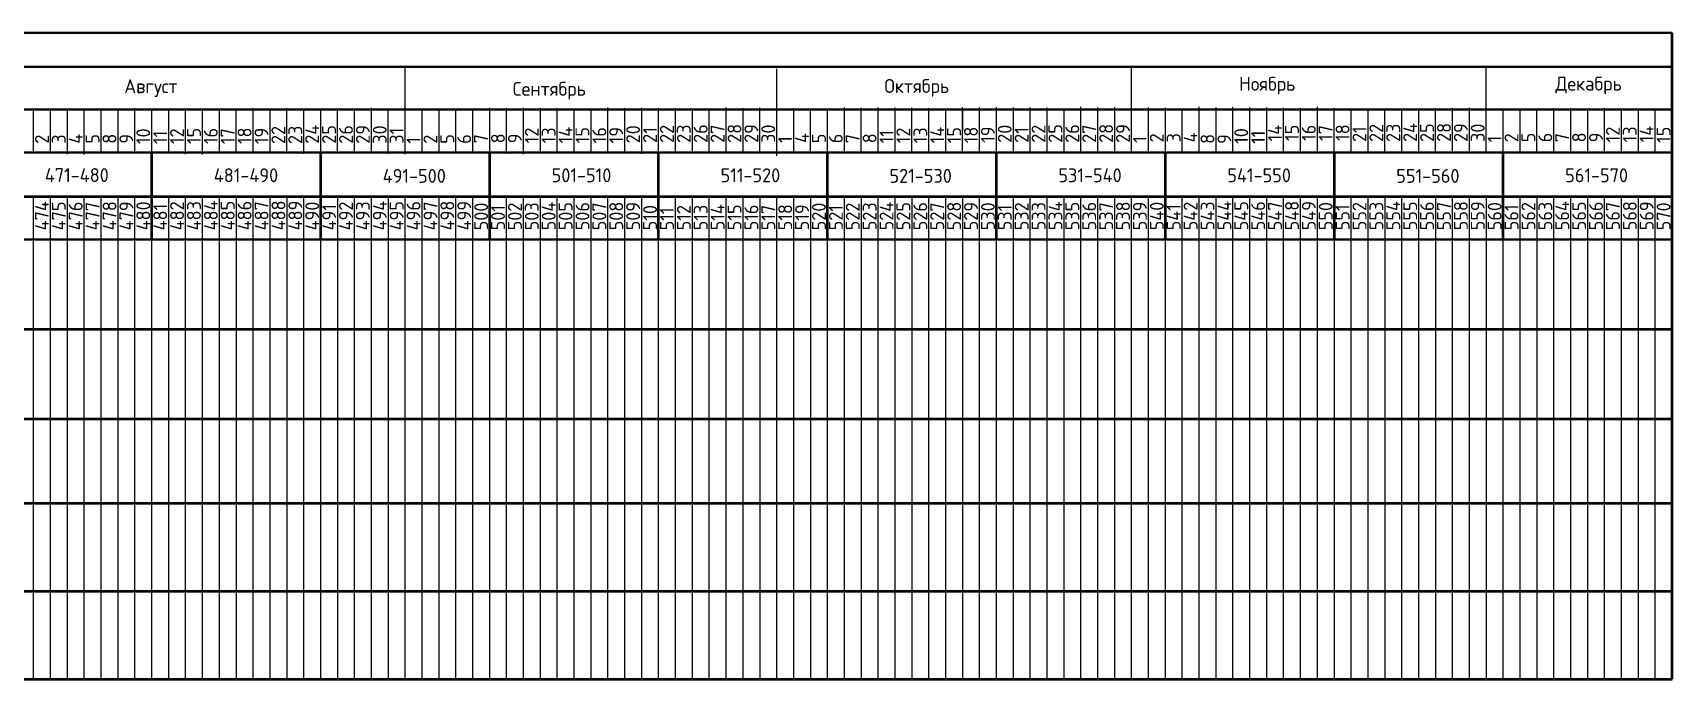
# Model space of a CAD drawing. Header units: millimetres. Extents: x -782 to 10910, y 3841 to 13237.
# Drawn here: x 4723.7 to 4849.8, y 12392.6 to 12442.3 of the extents above; entities that cross this region are included whole.
import ezdxf

# ---------------------------------------------------------------- set-up
doc = ezdxf.new("R2010")
doc.units = ezdxf.units.MM
doc.layers.add('A0-08', color=101, linetype='Continuous')
doc.styles.add('GOST-2.304_Type-B', font='GOST_Common.ttf')

msp = doc.modelspace()

# ---------------------------------------------------------------- linework, layer by layer
at = {"lineweight": 50}
for p, q in [((4849.816436, 12426.397445), (4849.816436, 12442.294833)), ((4732.816436, 12426.351599), (4732.816436, 12432.984578)), ((4745.816436, 12426.359291), (4745.816436, 12432.99227)), ((4758.816436, 12426.359291), (4758.816436, 12432.99227)), ((4771.816436, 12426.382369), (4771.816436, 12433.015348)), ((4784.816436, 12426.351599), (4784.816436, 12432.984578)), ((4797.816436, 12426.359291), (4797.816436, 12432.99227)), ((4810.816436, 12426.359291), (4810.816436, 12432.99227)), ((4823.816436, 12426.382369), (4823.816436, 12433.015348)), ((4836.816436, 12426.351598), (4836.816436, 12432.984578)), ((4059.097665, 12419.487895), (4849.816436, 12419.487895)), ((4059.097633, 12412.585729), (4849.816436, 12412.588969)), ((4059.097665, 12406.094891), (4849.816436, 12406.09813)), ((4059.097665, 12399.329834), (4849.816561, 12399.332764)), ((4059.097665, 12392.564777), (4849.816436, 12392.567707)), ((4059.097665, 12392.564777), (4849.816436, 12392.567707))]:
    msp.add_line(p, q, dxfattribs=at)
at = {"lineweight": -3}
for p, q in [((4752.313234, 12432.961288), (4752.315043, 12439.673752)), ((4780.914791, 12432.838723), (4780.914791, 12439.520205)), ((4808.213551, 12433.005694), (4808.213551, 12439.687175)), ((4835.513352, 12432.999275), (4835.513352, 12439.680757)), ((4725.01336, 12433.141183), (4725.01414, 12436.460852)), ((4728.91336, 12433.045633), (4728.913297, 12436.372159)), ((4730.21336, 12433.058846), (4730.21414, 12436.378515)), ((4731.513297, 12433.158913), (4731.513234, 12436.48544)), ((4731.51336, 12433.028075), (4731.51414, 12436.347744)), ((4734.113297, 12433.158913), (4734.114077, 12436.478582)), ((4738.013297, 12433.045805), (4738.013234, 12436.372332)), ((4740.613234, 12433.176643), (4740.613171, 12436.50317)), ((4740.613297, 12433.045805), (4740.614077, 12436.365474)), ((4743.213234, 12433.176643), (4743.214014, 12436.496312)), ((4743.213297, 12433.028248), (4743.214078, 12436.347916)), ((4744.513234, 12433.145872), (4744.514014, 12436.465541)), ((4747.113234, 12433.0536), (4747.114014, 12436.373268)), ((4749.713171, 12433.194373), (4749.713108, 12436.5209)), ((4752.313171, 12433.176816), (4752.313952, 12436.496484)), ((4753.613171, 12433.07133), (4753.613108, 12436.397857)), ((4756.213171, 12433.053772), (4756.213952, 12436.373441)), ((4758.813108, 12433.194545), (4758.813045, 12436.521072)), ((4761.413108, 12433.194545), (4761.413888, 12436.514214)), ((4762.713108, 12433.071502), (4762.713045, 12436.398029)), ((4765.313108, 12433.071502), (4765.313888, 12436.391171)), ((4767.913045, 12433.212275), (4767.912982, 12436.538802)), ((4769.213108, 12433.084543), (4769.213889, 12436.404212)), ((4770.513045, 12433.212275), (4770.513825, 12436.531944)), ((4771.813045, 12433.089232), (4771.812982, 12436.415759)), ((4774.413045, 12433.089232), (4774.413825, 12436.408901)), ((4777.012982, 12433.230005), (4777.012919, 12436.556532)), ((4779.612982, 12433.212448), (4779.613763, 12436.532117)), ((4780.912982, 12433.106962), (4780.912919, 12436.433489)), ((4782.212982, 12433.120175), (4782.213763, 12436.439844)), ((4783.512982, 12433.089405), (4783.513763, 12436.409073)), ((4786.112919, 12433.230178), (4786.112856, 12436.556705)), ((4788.712919, 12433.230178), (4788.7137, 12436.549847)), ((4790.012919, 12433.107135), (4790.012856, 12436.433661)), ((4792.612919, 12433.107135), (4792.6137, 12436.426803)), ((4795.212856, 12433.247908), (4795.212793, 12436.574435)), ((4795.212919, 12433.089577), (4795.2137, 12436.409246)), ((4796.512856, 12433.217137), (4796.513637, 12436.536806)), ((4797.812856, 12433.247908), (4797.813637, 12436.567577)), ((4799.112856, 12433.124865), (4799.113637, 12436.444533)), ((4804.312793, 12433.265638), (4804.31273, 12436.592165)), ((4805.612793, 12433.142595), (4805.61273, 12436.469121)), ((4806.912793, 12433.24808), (4806.913574, 12436.567749)), ((4808.212793, 12433.125037), (4808.213574, 12436.444706)), ((4813.41273, 12433.26581), (4813.412667, 12436.592337)), ((4814.71273, 12433.142767), (4814.712667, 12436.469294)), ((4816.01273, 12433.26581), (4816.013511, 12436.585479)), ((4817.31273, 12433.142767), (4817.313511, 12436.462436)), ((4821.212731, 12433.155808), (4821.213511, 12436.475476)), ((4822.512667, 12433.28354), (4822.512604, 12436.610067)), ((4823.812667, 12433.160497), (4823.812604, 12436.487024)), ((4825.11267, 12433.143081), (4825.11345, 12436.462749)), ((4826.412667, 12433.160497), (4826.413448, 12436.480166)), ((4831.612607, 12433.160811), (4831.612544, 12436.487338)), ((4832.912604, 12433.178227), (4832.912541, 12436.504754)), ((4834.212604, 12433.19144), (4834.213385, 12436.511109)), ((4834.212607, 12433.143253), (4834.213388, 12436.462922)), ((4835.512604, 12433.16067), (4835.513385, 12436.480338)), ((4840.712544, 12433.160983), (4840.712481, 12436.48751)), ((4842.012541, 12433.178399), (4842.012478, 12436.504926)), ((4843.312544, 12433.160983), (4843.313325, 12436.480652)), ((4844.612541, 12433.178399), (4844.613322, 12436.498068)), ((4847.212542, 12433.160842), (4847.213322, 12436.480511)), ((4849.812481, 12433.178713), (4849.812418, 12436.50524))]:
    msp.add_line(p, q, dxfattribs=at)
at = {"lineweight": 25}
for p, q in [((4723.71336, 12433.110412), (4723.71336, 12436.434595)), ((4723.713423, 12432.997132), (4723.713423, 12436.321314)), ((4725.013423, 12432.997132), (4725.013423, 12436.321314)), ((4726.31336, 12433.110412), (4726.31336, 12436.434595)), ((4726.313423, 12432.966361), (4726.313423, 12436.290544)), ((4727.61336, 12433.110412), (4727.61336, 12436.434595)), ((4728.91336, 12433.079642), (4728.91336, 12436.403824)), ((4730.21336, 12433.048871), (4730.21336, 12436.373053)), ((4730.21336, 12432.997305), (4730.21336, 12436.321487)), ((4732.813297, 12433.128142), (4732.813297, 12436.452325)), ((4732.81336, 12432.997305), (4732.81336, 12436.321487)), ((4734.11336, 12432.997305), (4734.11336, 12436.321487)), ((4735.413297, 12433.128142), (4735.413297, 12436.452325)), ((4735.41336, 12432.966534), (4735.41336, 12436.290716)), ((4736.713297, 12433.128142), (4736.713297, 12436.452325)), ((4738.013297, 12433.097372), (4738.013297, 12436.421554)), ((4739.313297, 12433.066601), (4739.313297, 12436.390783)), ((4739.313297, 12433.015035), (4739.313297, 12436.339217)), ((4741.913234, 12433.145872), (4741.913234, 12436.470055)), ((4741.913297, 12433.015035), (4741.913297, 12436.339217)), ((4743.213234, 12433.115102), (4743.213234, 12436.439284)), ((4743.213297, 12433.015035), (4743.213297, 12436.339217)), ((4744.513234, 12433.145872), (4744.513234, 12436.470055)), ((4744.513297, 12432.984264), (4744.513297, 12436.308446)), ((4745.813234, 12433.145872), (4745.813234, 12436.470055)), ((4745.813234, 12433.022829), (4745.813234, 12436.347011)), ((4747.113234, 12433.115102), (4747.113234, 12436.439284)), ((4748.413234, 12433.084331), (4748.413234, 12436.408513)), ((4748.413234, 12433.022829), (4748.413234, 12436.347011)), ((4749.713234, 12433.022829), (4749.713234, 12436.347011)), ((4751.013171, 12433.146045), (4751.013171, 12436.470227)), ((4751.013234, 12432.992058), (4751.013234, 12436.316241)), ((4752.313234, 12432.961288), (4752.313234, 12436.28547)), ((4753.613171, 12433.146045), (4753.613171, 12436.470227)), ((4754.913171, 12433.146045), (4754.913171, 12436.470227)), ((4754.913171, 12433.023002), (4754.913171, 12436.347184)), ((4756.213171, 12433.115274), (4756.213171, 12436.439456)), ((4757.513171, 12433.084504), (4757.513171, 12436.408686)), ((4757.513171, 12433.023002), (4757.513171, 12436.347184)), ((4758.813171, 12433.023002), (4758.813171, 12436.347184)), ((4760.113108, 12433.163775), (4760.113108, 12436.487957)), ((4760.113171, 12432.992231), (4760.113171, 12436.316413)), ((4761.413171, 12432.96146), (4761.413171, 12436.285642)), ((4762.713108, 12433.163775), (4762.713108, 12436.487957)), ((4764.013108, 12433.163775), (4764.013108, 12436.487957)), ((4764.013108, 12433.040732), (4764.013108, 12436.364914)), ((4765.313108, 12433.133004), (4765.313108, 12436.457186)), ((4766.613108, 12433.102233), (4766.613108, 12436.426416)), ((4766.613108, 12433.040732), (4766.613108, 12436.364914)), ((4767.913108, 12433.040732), (4767.913108, 12436.364914)), ((4769.213045, 12433.181505), (4769.213045, 12436.505687)), ((4769.213108, 12433.009961), (4769.213108, 12436.334143)), ((4770.513108, 12432.97919), (4770.513108, 12436.303372)), ((4771.813045, 12433.181505), (4771.813045, 12436.505687)), ((4773.113045, 12433.181505), (4773.113045, 12436.505687)), ((4773.113045, 12433.058461), (4773.113045, 12436.382644)), ((4774.413045, 12433.150734), (4774.413045, 12436.474916)), ((4775.713045, 12433.119963), (4775.713045, 12436.444146)), ((4775.713045, 12433.058461), (4775.713045, 12436.382644)), ((4777.013045, 12433.058461), (4777.013045, 12436.382644)), ((4778.312982, 12433.181677), (4778.312982, 12436.50586)), ((4778.313045, 12433.027691), (4778.313045, 12436.351873)), ((4779.613045, 12432.99692), (4779.613045, 12436.321102)), ((4780.912982, 12433.181677), (4780.912982, 12436.50586)), ((4782.212982, 12433.181677), (4782.212982, 12436.50586)), ((4782.212982, 12433.058634), (4782.212982, 12436.382816)), ((4783.512982, 12433.150907), (4783.512982, 12436.475089)), ((4784.812982, 12433.120136), (4784.812982, 12436.444318)), ((4784.812982, 12433.058634), (4784.812982, 12436.382816)), ((4786.112982, 12433.058634), (4786.112982, 12436.382816)), ((4787.412919, 12433.199407), (4787.412919, 12436.523589)), ((4787.412982, 12433.027863), (4787.412982, 12436.352046)), ((4788.712982, 12432.997093), (4788.712982, 12436.321275)), ((4790.012919, 12433.199407), (4790.012919, 12436.523589)), ((4791.312919, 12433.199407), (4791.312919, 12436.523589)), ((4791.312919, 12433.076364), (4791.312919, 12436.400546)), ((4792.612919, 12433.168637), (4792.612919, 12436.492819)), ((4793.912919, 12433.137866), (4793.912919, 12436.462048)), ((4793.912919, 12433.076364), (4793.912919, 12436.400546)), ((4795.212856, 12433.186367), (4795.212856, 12436.510549)), ((4795.212919, 12433.076364), (4795.212919, 12436.400546)), ((4796.512856, 12433.217137), (4796.512856, 12436.541319)), ((4796.512919, 12433.045593), (4796.512919, 12436.369776)), ((4797.812856, 12433.094094), (4797.812856, 12436.418276)), ((4799.112856, 12433.217137), (4799.112856, 12436.541319)), ((4800.412856, 12433.217137), (4800.412856, 12436.541319)), ((4800.412856, 12433.094094), (4800.412856, 12436.418276)), ((4801.712856, 12433.186367), (4801.712856, 12436.510549)), ((4801.712856, 12433.094094), (4801.712856, 12436.418276)), ((4803.012856, 12433.155596), (4803.012856, 12436.479778)), ((4803.012856, 12433.063323), (4803.012856, 12436.387505)), ((4804.312856, 12433.032553), (4804.312856, 12436.356735)), ((4805.612793, 12433.21731), (4805.612793, 12436.541492)), ((4806.912793, 12433.094266), (4806.912793, 12436.418449)), ((4808.212793, 12433.21731), (4808.212793, 12436.541492)), ((4809.512793, 12433.21731), (4809.512793, 12436.541492)), ((4809.512793, 12433.094266), (4809.512793, 12436.418449)), ((4810.812793, 12433.186539), (4810.812793, 12436.510721)), ((4810.812793, 12433.094266), (4810.812793, 12436.418449)), ((4812.112793, 12433.155768), (4812.112793, 12436.479951)), ((4812.112793, 12433.063496), (4812.112793, 12436.387678)), ((4813.412793, 12433.032725), (4813.412793, 12436.356907)), ((4814.71273, 12433.23504), (4814.71273, 12436.559222)), ((4816.01273, 12433.111996), (4816.01273, 12436.436179)), ((4817.31273, 12433.23504), (4817.31273, 12436.559222)), ((4818.61273, 12433.23504), (4818.61273, 12436.559222)), ((4818.61273, 12433.111996), (4818.61273, 12436.436179)), ((4819.91273, 12433.204269), (4819.91273, 12436.528451)), ((4819.91273, 12433.111996), (4819.91273, 12436.436179)), ((4821.21273, 12433.173498), (4821.21273, 12436.497681)), ((4821.21273, 12433.081226), (4821.21273, 12436.405408)), ((4822.51273, 12433.050455), (4822.51273, 12436.374637)), ((4823.81267, 12433.11231), (4823.81267, 12436.436492)), ((4825.112667, 12433.129726), (4825.112667, 12436.453909)), ((4826.41267, 12433.11231), (4826.41267, 12436.436492)), ((4827.712667, 12433.129726), (4827.712667, 12436.453909)), ((4827.71267, 12433.11231), (4827.71267, 12436.436492)), ((4829.012667, 12433.129726), (4829.012667, 12436.453909)), ((4829.01267, 12433.081539), (4829.01267, 12436.405722)), ((4830.312667, 12433.098956), (4830.312667, 12436.423138)), ((4830.31267, 12433.050769), (4830.31267, 12436.374951)), ((4831.612667, 12433.068185), (4831.612667, 12436.392367)), ((4832.912607, 12433.112483), (4832.912607, 12436.436665)), ((4834.212604, 12433.129899), (4834.212604, 12436.454081)), ((4835.512607, 12433.112483), (4835.512607, 12436.436665)), ((4836.812604, 12433.129899), (4836.812604, 12436.454081)), ((4836.812607, 12433.112483), (4836.812607, 12436.436665)), ((4838.112604, 12433.129899), (4838.112604, 12436.454081)), ((4838.112607, 12433.081712), (4838.112607, 12436.405894)), ((4839.412604, 12433.099128), (4839.412604, 12436.42331)), ((4839.412607, 12433.050941), (4839.412607, 12436.375124)), ((4840.712604, 12433.068358), (4840.712604, 12436.39254)), ((4842.012544, 12433.130213), (4842.012544, 12436.454395)), ((4843.312541, 12433.147629), (4843.312541, 12436.471811)), ((4844.612544, 12433.130213), (4844.612544, 12436.454395)), ((4845.912541, 12433.147629), (4845.912541, 12436.471811)), ((4845.912544, 12433.130213), (4845.912544, 12436.454395)), ((4847.212541, 12433.147629), (4847.212541, 12436.471811)), ((4847.212544, 12433.099442), (4847.212544, 12436.423624)), ((4848.512541, 12433.116858), (4848.512541, 12436.44104)), ((4848.512544, 12433.068671), (4848.512544, 12436.392853)), ((4727.613423, 12432.935591), (4727.613423, 12436.259773)), ((4736.71336, 12432.935763), (4736.71336, 12436.259945)), ((4723.716436, 12392.56724), (4723.716436, 12429.683473)), ((4723.716436, 12426.328521), (4723.716436, 12429.652703)), ((4723.716436, 12426.328521), (4723.716436, 12429.652703)), ((4725.016436, 12392.567245), (4725.016436, 12429.683473)), ((4725.016436, 12426.328521), (4725.016436, 12429.668088)), ((4726.316436, 12392.56725), (4726.316436, 12429.683473)), ((4726.316436, 12426.343906), (4726.316436, 12429.668088)), ((4726.316436, 12426.343906), (4726.316436, 12429.668088)), ((4727.616436, 12392.567254), (4727.616436, 12429.683473)), ((4727.616436, 12426.343906), (4727.616436, 12429.668088)), ((4727.616436, 12426.343906), (4727.616436, 12429.668088)), ((4728.916436, 12392.567259), (4728.916436, 12429.683473)), ((4728.916436, 12426.343906), (4728.916436, 12429.683473)), ((4730.216436, 12392.567264), (4730.216436, 12429.683473)), ((4730.216436, 12426.343906), (4730.216436, 12429.668088)), ((4730.216436, 12426.343906), (4730.216436, 12429.668088)), ((4731.516436, 12392.567269), (4731.516436, 12429.683473)), ((4731.516436, 12426.343906), (4731.516436, 12429.668088)), ((4731.516436, 12426.343906), (4731.516436, 12429.668088)), ((4732.816436, 12392.567274), (4732.816436, 12429.683473)), ((4732.816436, 12426.343906), (4732.816436, 12429.683473)), ((4734.116436, 12392.567278), (4734.116436, 12429.683473)), ((4734.116436, 12426.343906), (4734.116436, 12429.668088)), ((4734.116436, 12426.343906), (4734.116436, 12429.668088)), ((4735.416436, 12392.567283), (4735.416436, 12429.683473)), ((4735.416436, 12426.343906), (4735.416436, 12429.668088)), ((4735.416436, 12426.343906), (4735.416436, 12429.668088)), ((4736.716436, 12392.567288), (4736.716436, 12429.683473)), ((4736.716436, 12426.343906), (4736.716436, 12429.683473)), ((4738.016436, 12392.567293), (4738.016436, 12429.683473)), ((4738.016436, 12426.343906), (4738.016436, 12429.668088)), ((4738.016436, 12426.343906), (4738.016436, 12429.668088)), ((4739.316436, 12392.567298), (4739.316436, 12429.683473)), ((4739.316436, 12426.343906), (4739.316436, 12429.668088)), ((4739.316436, 12426.343906), (4739.316436, 12429.668088)), ((4740.616436, 12392.567302), (4740.616436, 12429.683473)), ((4740.616436, 12426.343906), (4740.616436, 12429.683473)), ((4741.916436, 12426.374677), (4741.916436, 12429.698859)), ((4741.916436, 12426.374677), (4741.916436, 12429.698859)), ((4741.916436, 12392.567307), (4741.916436, 12429.683473)), ((4743.216436, 12426.374677), (4743.216436, 12429.698859)), ((4743.216436, 12426.374677), (4743.216436, 12429.698859)), ((4743.216436, 12392.567312), (4743.216436, 12429.683473)), ((4744.516436, 12426.374677), (4744.516436, 12429.714244)), ((4744.516436, 12392.567317), (4744.516436, 12429.683473)), ((4745.816436, 12392.567322), (4745.816436, 12429.683473)), ((4745.816436, 12426.359291), (4745.816436, 12429.683473)), ((4745.816436, 12426.359291), (4745.816436, 12429.683473)), ((4747.116436, 12392.567327), (4747.116436, 12429.683473)), ((4747.116436, 12426.359291), (4747.116436, 12429.683473)), ((4747.116436, 12426.359291), (4747.116436, 12429.683473)), ((4748.416436, 12426.359291), (4748.416436, 12429.698859)), ((4748.416436, 12392.567331), (4748.416436, 12429.683473)), ((4749.716436, 12426.374677), (4749.716436, 12429.698859)), ((4749.716436, 12426.374677), (4749.716436, 12429.698859)), ((4749.716436, 12392.567336), (4749.716436, 12429.683473)), ((4751.016436, 12426.374677), (4751.016436, 12429.698859)), ((4751.016436, 12426.374677), (4751.016436, 12429.698859)), ((4751.016436, 12392.567341), (4751.016436, 12429.683473)), ((4752.316436, 12426.374677), (4752.316436, 12429.714244)), ((4752.316436, 12392.567346), (4752.316436, 12429.683473)), ((4753.616436, 12426.374677), (4753.616436, 12429.698859)), ((4753.616436, 12426.374677), (4753.616436, 12429.698859)), ((4753.616436, 12392.567351), (4753.616436, 12429.683473)), ((4754.916436, 12426.374677), (4754.916436, 12429.698859)), ((4754.916436, 12426.374677), (4754.916436, 12429.698859)), ((4754.916436, 12392.567355), (4754.916436, 12429.683473)), ((4756.216436, 12426.374677), (4756.216436, 12429.714244)), ((4756.216436, 12392.56736), (4756.216436, 12429.683473)), ((4757.516436, 12426.374677), (4757.516436, 12429.698859)), ((4757.516436, 12426.374677), (4757.516436, 12429.698859)), ((4757.516436, 12392.567365), (4757.516436, 12429.683473)), ((4758.816436, 12426.374677), (4758.816436, 12429.698859)), ((4758.816436, 12426.374677), (4758.816436, 12429.698859)), ((4758.816436, 12392.56737), (4758.816436, 12429.683473)), ((4760.116436, 12426.374677), (4760.116436, 12429.714244)), ((4760.116436, 12392.567375), (4760.116436, 12429.683473)), ((4761.416436, 12426.374677), (4761.416436, 12429.698859)), ((4761.416436, 12426.374677), (4761.416436, 12429.698859)), ((4761.416436, 12392.56738), (4761.416436, 12429.683473)), ((4762.716436, 12426.374677), (4762.716436, 12429.698859)), ((4762.716436, 12426.374677), (4762.716436, 12429.698859)), ((4762.716436, 12392.567384), (4762.716436, 12429.683473)), ((4764.016436, 12426.374677), (4764.016436, 12429.714244)), ((4764.016436, 12392.567389), (4764.016436, 12429.683473)), ((4765.316436, 12392.567394), (4765.316436, 12429.683473)), ((4765.316436, 12426.359291), (4765.316436, 12429.683473)), ((4765.316436, 12426.359291), (4765.316436, 12429.683473)), ((4766.616436, 12392.567399), (4766.616436, 12429.683473)), ((4766.616436, 12426.359291), (4766.616436, 12429.683473)), ((4766.616436, 12426.359291), (4766.616436, 12429.683473)), ((4767.916436, 12426.359291), (4767.916436, 12429.698859)), ((4767.916436, 12392.567404), (4767.916436, 12429.683473)), ((4769.216436, 12392.567408), (4769.216436, 12429.683473)), ((4769.216436, 12426.343906), (4769.216436, 12429.668088)), ((4769.216436, 12426.343906), (4769.216436, 12429.668088)), ((4770.516436, 12392.567413), (4770.516436, 12429.683473)), ((4770.516436, 12426.343906), (4770.516436, 12429.668088)), ((4770.516436, 12426.343906), (4770.516436, 12429.668088)), ((4771.816436, 12392.567418), (4771.816436, 12429.683473)), ((4771.816436, 12426.343906), (4771.816436, 12429.683473)), ((4773.116436, 12392.567423), (4773.116436, 12429.683473)), ((4773.116436, 12426.359291), (4773.116436, 12429.683473)), ((4773.116436, 12426.359291), (4773.116436, 12429.683473)), ((4774.416436, 12392.567428), (4774.416436, 12429.683473)), ((4774.416436, 12426.359291), (4774.416436, 12429.683473)), ((4774.416436, 12426.359291), (4774.416436, 12429.683473)), ((4775.716436, 12426.359291), (4775.716436, 12429.698859)), ((4775.716436, 12392.567433), (4775.716436, 12429.683473)), ((4777.016436, 12392.567437), (4777.016436, 12429.683473)), ((4777.016436, 12426.359291), (4777.016436, 12429.683473)), ((4777.016436, 12426.359291), (4777.016436, 12429.683473)), ((4778.316436, 12392.567442), (4778.316436, 12429.683473)), ((4778.316436, 12426.359291), (4778.316436, 12429.683473)), ((4778.316436, 12426.359291), (4778.316436, 12429.683473)), ((4779.616436, 12426.359291), (4779.616436, 12429.698859)), ((4779.616436, 12392.567447), (4779.616436, 12429.683473)), ((4780.916436, 12392.567452), (4780.916436, 12429.683473)), ((4780.916436, 12426.359291), (4780.916436, 12429.683473)), ((4780.916436, 12426.359291), (4780.916436, 12429.683473)), ((4782.216436, 12392.567457), (4782.216436, 12429.683473)), ((4782.216436, 12426.359291), (4782.216436, 12429.683473)), ((4782.216436, 12426.359291), (4782.216436, 12429.683473)), ((4783.516436, 12426.359291), (4783.516436, 12429.698859)), ((4783.516436, 12392.567461), (4783.516436, 12429.683473)), ((4784.816436, 12392.567466), (4784.816436, 12429.683473)), ((4784.816436, 12426.359291), (4784.816436, 12429.683473)), ((4784.816436, 12426.359291), (4784.816436, 12429.683473)), ((4786.116436, 12392.567471), (4786.116436, 12429.683473)), ((4786.116436, 12426.359291), (4786.116436, 12429.683473)), ((4786.116436, 12426.359291), (4786.116436, 12429.683473)), ((4787.416436, 12426.359291), (4787.416436, 12429.698859)), ((4787.416436, 12392.567476), (4787.416436, 12429.683473)), ((4788.716436, 12392.567481), (4788.716436, 12429.683473)), ((4788.716436, 12426.343906), (4788.716436, 12429.668088)), ((4788.716436, 12426.343906), (4788.716436, 12429.668088)), ((4790.016436, 12392.567486), (4790.016436, 12429.683473)), ((4790.016436, 12426.343906), (4790.016436, 12429.668088)), ((4790.016436, 12426.343906), (4790.016436, 12429.668088)), ((4791.316436, 12392.56749), (4791.316436, 12429.683473)), ((4791.316436, 12426.343906), (4791.316436, 12429.683473)), ((4792.616436, 12392.567495), (4792.616436, 12429.683473)), ((4792.616436, 12426.328521), (4792.616436, 12429.652703)), ((4792.616436, 12426.328521), (4792.616436, 12429.652703)), ((4793.916436, 12392.5675), (4793.916436, 12429.683473)), ((4793.916436, 12426.328521), (4793.916436, 12429.652703)), ((4793.916436, 12426.328521), (4793.916436, 12429.652703)), ((4795.216436, 12392.567505), (4795.216436, 12429.683473)), ((4795.216436, 12426.328521), (4795.216436, 12429.668088)), ((4796.516436, 12392.56751), (4796.516436, 12429.683473)), ((4796.516436, 12426.343906), (4796.516436, 12429.668088)), ((4796.516436, 12426.343906), (4796.516436, 12429.668088)), ((4797.816436, 12392.567514), (4797.816436, 12429.683473)), ((4797.816436, 12426.343906), (4797.816436, 12429.668088)), ((4797.816436, 12426.343906), (4797.816436, 12429.668088)), ((4799.116436, 12392.567519), (4799.116436, 12429.683473)), ((4799.116436, 12426.343906), (4799.116436, 12429.683473)), ((4800.416436, 12392.567524), (4800.416436, 12429.683473)), ((4800.416436, 12426.343906), (4800.416436, 12429.668088)), ((4800.416436, 12426.343906), (4800.416436, 12429.668088)), ((4801.716436, 12392.567529), (4801.716436, 12429.683473)), ((4801.716436, 12426.343906), (4801.716436, 12429.668088)), ((4801.716436, 12426.343906), (4801.716436, 12429.668088)), ((4803.016436, 12392.567534), (4803.016436, 12429.683473)), ((4803.016436, 12426.343906), (4803.016436, 12429.683473)), ((4804.316436, 12392.567539), (4804.316436, 12429.683473)), ((4804.316436, 12426.343906), (4804.316436, 12429.668088)), ((4804.316436, 12426.343906), (4804.316436, 12429.668088)), ((4805.616436, 12392.567543), (4805.616436, 12429.683473)), ((4805.616436, 12426.343906), (4805.616436, 12429.668088)), ((4805.616436, 12426.343906), (4805.616436, 12429.668088)), ((4806.916436, 12392.567548), (4806.916436, 12429.683473)), ((4806.916436, 12426.343906), (4806.916436, 12429.683473)), ((4808.216436, 12392.567553), (4808.216436, 12429.683473)), ((4808.216436, 12426.343906), (4808.216436, 12429.668088)), ((4808.216436, 12426.343906), (4808.216436, 12429.668088)), ((4809.516436, 12392.567558), (4809.516436, 12429.683473)), ((4809.516436, 12426.343906), (4809.516436, 12429.668088)), ((4809.516436, 12426.343906), (4809.516436, 12429.668088)), ((4810.816436, 12392.567563), (4810.816436, 12429.683473)), ((4810.816436, 12426.343906), (4810.816436, 12429.683473)), ((4812.116436, 12392.567567), (4812.116436, 12429.683473)), ((4812.116436, 12426.328521), (4812.116436, 12429.652703)), ((4812.116436, 12426.328521), (4812.116436, 12429.652703)), ((4813.416436, 12392.567572), (4813.416436, 12429.683473)), ((4813.416436, 12426.328521), (4813.416436, 12429.652703)), ((4813.416436, 12426.328521), (4813.416436, 12429.652703)), ((4814.716436, 12392.567577), (4814.716436, 12429.683473)), ((4814.716436, 12426.328521), (4814.716436, 12429.668088)), ((4816.016436, 12392.567582), (4816.016436, 12429.683473)), ((4816.016436, 12426.313135), (4816.016436, 12429.637317)), ((4816.016436, 12426.313135), (4816.016436, 12429.637317)), ((4817.316436, 12392.567587), (4817.316436, 12429.683473)), ((4817.316436, 12426.313135), (4817.316436, 12429.637317)), ((4817.316436, 12426.313135), (4817.316436, 12429.637317)), ((4818.616436, 12392.567592), (4818.616436, 12429.683473)), ((4818.616436, 12426.313135), (4818.616436, 12429.652703)), ((4819.916436, 12392.567596), (4819.916436, 12429.683473)), ((4819.916436, 12426.328521), (4819.916436, 12429.652703)), ((4819.916436, 12426.328521), (4819.916436, 12429.652703)), ((4821.216436, 12392.567601), (4821.216436, 12429.683473)), ((4821.216436, 12426.328521), (4821.216436, 12429.652703)), ((4821.216436, 12426.328521), (4821.216436, 12429.652703)), ((4822.516436, 12392.567606), (4822.516436, 12429.683473)), ((4822.516436, 12426.328521), (4822.516436, 12429.668088)), ((4823.816436, 12392.567611), (4823.816436, 12429.683473)), ((4823.816436, 12426.328521), (4823.816436, 12429.652703)), ((4823.816436, 12426.328521), (4823.816436, 12429.652703)), ((4825.116436, 12392.567616), (4825.116436, 12429.683473)), ((4825.116436, 12426.328521), (4825.116436, 12429.652703)), ((4825.116436, 12426.328521), (4825.116436, 12429.652703)), ((4826.416436, 12392.56762), (4826.416436, 12429.683473)), ((4826.416436, 12426.328521), (4826.416436, 12429.668088)), ((4827.716436, 12392.567625), (4827.716436, 12429.683473)), ((4827.716436, 12426.328521), (4827.716436, 12429.652703)), ((4827.716436, 12426.328521), (4827.716436, 12429.652703)), ((4829.016436, 12392.56763), (4829.016436, 12429.683473)), ((4829.016436, 12426.328521), (4829.016436, 12429.652703)), ((4829.016436, 12426.328521), (4829.016436, 12429.652703)), ((4830.316436, 12392.567635), (4830.316436, 12429.683473)), ((4830.316436, 12426.328521), (4830.316436, 12429.668088)), ((4831.616436, 12392.56764), (4831.616436, 12429.683473)), ((4831.616436, 12426.328521), (4831.616436, 12429.652703)), ((4831.616436, 12426.328521), (4831.616436, 12429.652703)), ((4832.916436, 12392.567645), (4832.916436, 12429.683473)), ((4832.916436, 12426.328521), (4832.916436, 12429.652703)), ((4832.916436, 12426.328521), (4832.916436, 12429.652703)), ((4834.216436, 12392.567649), (4834.216436, 12429.683473)), ((4834.216436, 12426.328521), (4834.216436, 12429.668088)), ((4835.516436, 12392.567654), (4835.516436, 12429.683473)), ((4835.516436, 12426.359291), (4835.516436, 12429.683473)), ((4835.516436, 12426.359291), (4835.516436, 12429.683473)), ((4836.816436, 12392.567659), (4836.816436, 12429.683473)), ((4836.816436, 12426.359291), (4836.816436, 12429.683473)), ((4836.816436, 12426.359291), (4836.816436, 12429.683473)), ((4838.116436, 12426.359291), (4838.116436, 12429.698859)), ((4838.116436, 12392.567664), (4838.116436, 12429.683473)), ((4839.416436, 12392.567669), (4839.416436, 12429.683473)), ((4839.416436, 12426.343906), (4839.416436, 12429.668088)), ((4839.416436, 12426.343906), (4839.416436, 12429.668088)), ((4840.716436, 12392.567673), (4840.716436, 12429.683473)), ((4840.716436, 12426.343906), (4840.716436, 12429.668088)), ((4840.716436, 12426.343906), (4840.716436, 12429.668088)), ((4842.016436, 12392.567678), (4842.016436, 12429.683473)), ((4842.016436, 12426.343906), (4842.016436, 12429.683473)), ((4843.316436, 12392.567683), (4843.316436, 12429.683473)), ((4843.316436, 12426.359291), (4843.316436, 12429.683473)), ((4843.316436, 12426.359291), (4843.316436, 12429.683473)), ((4844.616436, 12392.567688), (4844.616436, 12429.683473)), ((4844.616436, 12426.359291), (4844.616436, 12429.683473)), ((4844.616436, 12426.359291), (4844.616436, 12429.683473)), ((4845.916436, 12426.359291), (4845.916436, 12429.698859)), ((4845.916436, 12392.567693), (4845.916436, 12429.683473)), ((4847.216436, 12392.567698), (4847.216436, 12429.683473)), ((4847.216436, 12426.359291), (4847.216436, 12429.683473)), ((4847.216436, 12426.359291), (4847.216436, 12429.683473)), ((4848.516436, 12392.567702), (4848.516436, 12429.683473)), ((4848.516436, 12426.359291), (4848.516436, 12429.683473)), ((4848.516436, 12426.359291), (4848.516436, 12429.683473)), ((4849.816436, 12426.359291), (4849.816436, 12429.698859)), ((4849.816436, 12392.567707), (4849.816436, 12429.683473))]:
    msp.add_line(p, q, dxfattribs=at)
at = {"layer": 'A0-08', "color": 0, "lineweight": 40}
for p, q in [((4108.816436, 12442.294833), (4849.816436, 12442.294833)), ((4108.816436, 12442.294833), (4849.816436, 12442.294833)), ((4133.382876, 12442.294833), (4849.816436, 12442.294833)), ((4162.30183, 12442.294833), (4849.816436, 12442.294833)), ((4849.816436, 12442.294833), (4400.642321, 12442.294833)), ((4108.816436, 12439.673752), (4849.816436, 12439.673752)), ((4108.818409, 12436.404212), (4849.818409, 12436.404212)), ((4108.817629, 12433.084543), (4849.817629, 12433.084543)), ((4108.816436, 12429.683473), (4849.816436, 12429.683473)), ((4203.099002, 12429.683473), (4849.816436, 12429.698859)), ((4108.816436, 12426.390062), (4849.816436, 12426.390062))]:
    msp.add_line(p, q, dxfattribs=at)
at = {"layer": 'A0-08', "color": 0, "lineweight": 50}
for p, q in [((4849.816436, 12392.567707), (4849.816436, 12439.001421)), ((4849.816586, 12392.567707), (4849.816436, 12433.007656))]:
    msp.add_line(p, q, dxfattribs=at)
at = {"layer": 'A0-08', "color": 0, "lineweight": 25}
for p, q in [((4836.812868, 12426.390062), (4848.782676, 12426.390062)), ((4836.812868, 12426.374677), (4848.782676, 12426.374677))]:
    msp.add_line(p, q, dxfattribs=at)

# ---------------------------------------------------------------- texts
at = {"layer": 'A0-08', "color": 0, "lineweight": 25, "style": 'GOST-2.304_Type-B'}
for s, p in [('Ноябрь', (4816.489412, 12437.835638)), ('Декабрь', (4840.831627, 12437.851194)), ('Август', (4730.690967, 12437.648076)), ('Сентябрь', (4760.590904, 12437.448278)), ('Октябрь', (4789.190653, 12437.668668)), ('471-480', (4724.581107, 12430.813351)), ('481-490', (4737.581107, 12430.797966)), ('491-500', (4750.581107, 12430.75181)), ('501-510', (4763.581107, 12430.797966)), ('511-520', (4776.581107, 12430.797966)), ('521-530', (4789.581107, 12430.75181)), ('531-540', (4802.581107, 12430.797966)), ('541-550', (4815.581107, 12430.797966)), ('551-560', (4828.581107, 12430.75181)), ('561-570', (4841.581107, 12430.797966))]:
    msp.add_text(s, height=1.0687328, dxfattribs=at).set_placement(p)
for s, height, p in [('22', 1.0687328, (4743.086603, 12433.732757)), ('23', 1.0687328, (4744.386603, 12433.732757)), ('24', 1.0687328, (4745.686477, 12433.758282)), ('25', 1.0687328, (4746.986477, 12433.758282)), ('26', 1.0687328, (4748.286477, 12433.758282)), ('29', 1.0687328, (4749.586477, 12433.758282)), ('30', 1.0687328, (4750.886477, 12433.758282)), ('14', 1.0687328, (4765.186414, 12433.789052)), ('20', 1.0687328, (4770.386414, 12433.789052)), ('22', 1.0687328, (4772.986288, 12433.824685)), ('23', 1.0687328, (4774.286288, 12433.824685)), ('26', 1.0687328, (4775.586288, 12433.824685)), ('27', 1.0687328, (4776.886288, 12433.824685)), ('28', 1.0687328, (4778.186288, 12433.824685)), ('29', 1.0687328, (4779.486288, 12433.824685)), ('30', 1.0687328, (4780.786288, 12433.824685)), ('14', 1.0687328, (4793.786225, 12433.794087)), ('20', 1.0687328, (4798.986099, 12433.829546)), ('22', 1.0687328, (4801.586099, 12433.829546)), ('25', 1.0687328, (4802.886099, 12433.829546)), ('26', 1.0687328, (4804.186099, 12433.829546)), ('27', 1.0687328, (4805.486099, 12433.829546)), ('28', 1.0687328, (4806.786099, 12433.829546)), ('29', 1.0687328, (4808.086099, 12433.829546)), ('14', 1.0687328, (4819.786036, 12433.939549)), ('15', 1.0687328, (4821.08591, 12433.975182)), ('16', 1.0687328, (4822.38591, 12433.975182)), ('17', 1.0687328, (4823.68591, 12433.975182)), ('18', 1.0687328, (4824.98591, 12433.975182)), ('22', 1.0687328, (4827.58591, 12433.89595)), ('23', 1.0687328, (4828.88591, 12433.89595)), ('24', 1.0687328, (4830.18591, 12433.89595)), ('25', 1.0687328, (4831.48591, 12433.89595)), ('28', 1.0687328, (4832.78591, 12433.89595)), ('29', 1.0687328, (4834.08591, 12433.89595)), ('30', 1.0687328, (4835.38591, 12433.89595)), ('14', 1.0687328, (4848.385847, 12433.865351)), ('2', 1.068733, (4724.886666, 12433.763355)), ('3', 1.068733, (4726.186666, 12433.763355)), ('4', 1.068733, (4727.486666, 12433.763355)), ('5', 1.068733, (4728.786666, 12433.763355)), ('8', 1.068733, (4730.086666, 12433.763355)), ('9', 1.068733, (4731.386666, 12433.763355)), ('10', 1.0687328, (4732.686603, 12433.732757)), ('11', 1.0687328, (4733.986603, 12433.732757)), ('12', 1.0687328, (4735.286603, 12433.732757)), ('15', 1.0687328, (4736.586666, 12433.732757)), ('16', 1.0687328, (4737.886666, 12433.732757)), ('17', 1.0687328, (4739.186603, 12433.732757)), ('18', 1.0687328, (4740.486603, 12433.732757)), ('19', 1.0687328, (4741.786603, 12433.732757)), ('31', 1.0687328, (4752.186477, 12433.758282)), ('1', 1.068733, (4753.486477, 12433.758282)), ('2', 1.068733, (4754.786477, 12433.758282)), ('5', 1.068733, (4756.086477, 12433.758282)), ('6', 1.068733, (4757.386477, 12433.758282)), ('7', 1.068733, (4758.686414, 12433.789052)), ('8', 1.068733, (4759.986414, 12433.789052)), ('9', 1.068733, (4761.286414, 12433.789052)), ('12', 1.0687328, (4762.586414, 12433.789052)), ('13', 1.0687328, (4763.886414, 12433.789052)), ('15', 1.0687328, (4766.486414, 12433.789052)), ('16', 1.0687328, (4767.786414, 12433.789052)), ('19', 1.0687328, (4769.086414, 12433.789052)), ('21', 1.0687328, (4771.686288, 12433.824685)), ('1', 1.068733, (4782.086288, 12433.824685)), ('4', 1.068733, (4783.386288, 12433.824685)), ('5', 1.068733, (4784.686225, 12433.794087)), ('6', 1.068733, (4785.986225, 12433.794087)), ('7', 1.068733, (4787.286225, 12433.794087)), ('8', 1.068733, (4788.586225, 12433.794087)), ('11', 1.0687328, (4789.886225, 12433.794087)), ('12', 1.0687328, (4791.186225, 12433.794087)), ('13', 1.0687328, (4792.486225, 12433.794087)), ('15', 1.0687328, (4795.086225, 12433.794087)), ('18', 1.0687328, (4796.386225, 12433.794087)), ('19', 1.0687328, (4797.686099, 12433.829546)), ('21', 1.0687328, (4800.286099, 12433.829546)), ('1', 1.068733, (4809.386099, 12433.829546)), ('2', 1.068733, (4810.686036, 12433.860317)), ('3', 1.068733, (4811.986036, 12433.860317)), ('4', 1.068733, (4813.286036, 12433.860317)), ('8', 1.068733, (4814.586099, 12433.75029)), ('9', 1.068733, (4815.886099, 12433.75029)), ('10', 1.0687328, (4817.186099, 12433.75029)), ('11', 1.0687328, (4818.486099, 12433.75029)), ('21', 1.0687328, (4826.28591, 12433.89595)), ('1', 1.068733, (4836.685847, 12433.865351)), ('2', 1.068733, (4837.985847, 12433.865351)), ('5', 1.068733, (4839.285847, 12433.865351)), ('6', 1.068733, (4840.585847, 12433.865351)), ('7', 1.068733, (4841.885847, 12433.865351)), ('8', 1.068733, (4843.185847, 12433.865351)), ('9', 1.068733, (4844.485847, 12433.865351)), ('12', 1.0687328, (4845.785847, 12433.865351)), ('13', 1.0687328, (4847.085847, 12433.865351)), ('15', 1.0687328, (4849.685784, 12433.82154)), ('474', 1.0687328, (4724.889679, 12427.094744)), ('475', 1.0687328, (4726.189679, 12427.094744)), ('476', 1.0687328, (4727.489679, 12427.094744)), ('477', 1.0687328, (4728.789679, 12427.094744)), ('478', 1.0687328, (4730.089679, 12427.094744)), ('479', 1.0687328, (4731.389679, 12427.094744)), ('480', 1.0687328, (4732.689679, 12427.094744)), ('481', 1.0687328, (4733.989679, 12427.094744)), ('482', 1.0687328, (4735.289679, 12427.094744)), ('483', 1.0687328, (4736.589679, 12427.094744)), ('484', 1.0687328, (4737.889679, 12427.094744)), ('485', 1.0687328, (4739.189679, 12427.094744)), ('486', 1.0687328, (4740.489679, 12427.094744)), ('487', 1.0687328, (4741.789679, 12427.094744)), ('488', 1.0687328, (4743.089679, 12427.094744)), ('489', 1.0687328, (4744.389679, 12427.094744)), ('490', 1.0687328, (4745.689679, 12427.094744)), ('491', 1.0687328, (4746.989679, 12427.094744)), ('492', 1.0687328, (4748.289679, 12427.094744)), ('493', 1.0687328, (4749.589679, 12427.094744)), ('494', 1.0687328, (4750.889679, 12427.094744)), ('495', 1.0687328, (4752.189679, 12427.094744)), ('496', 1.0687328, (4753.489679, 12427.094744)), ('497', 1.0687328, (4754.789679, 12427.094744)), ('498', 1.0687328, (4756.089679, 12427.094744)), ('499', 1.0687328, (4757.389679, 12427.094744)), ('500', 1.0687328, (4758.689679, 12427.094744)), ('501', 1.0687328, (4759.989679, 12427.094744)), ('502', 1.0687328, (4761.289679, 12427.094744)), ('503', 1.0687328, (4762.589679, 12427.094744)), ('504', 1.0687328, (4763.889679, 12427.094744)), ('505', 1.0687328, (4765.189679, 12427.094744)), ('506', 1.0687328, (4766.489679, 12427.094744)), ('507', 1.0687328, (4767.789679, 12427.094744)), ('508', 1.0687328, (4769.089679, 12427.094744)), ('509', 1.0687328, (4770.389679, 12427.094744)), ('510', 1.0687328, (4771.689679, 12427.094744)), ('511', 1.0687328, (4772.989679, 12427.094744)), ('512', 1.0687328, (4774.289679, 12427.094744)), ('513', 1.0687328, (4775.589679, 12427.094744)), ('514', 1.0687328, (4776.889679, 12427.094744)), ('515', 1.0687328, (4778.189679, 12427.094744)), ('516', 1.0687328, (4779.489679, 12427.094744)), ('517', 1.0687328, (4780.789679, 12427.094744)), ('518', 1.0687328, (4782.089679, 12427.094744)), ('519', 1.0687328, (4783.389679, 12427.094744)), ('520', 1.0687328, (4784.689679, 12427.094744)), ('521', 1.0687328, (4785.989679, 12427.094744)), ('522', 1.0687328, (4787.289679, 12427.094744)), ('523', 1.0687328, (4788.589679, 12427.094744)), ('524', 1.0687328, (4789.889679, 12427.094744)), ('525', 1.0687328, (4791.189679, 12427.094744)), ('526', 1.0687328, (4792.489679, 12427.094744)), ('527', 1.0687328, (4793.789679, 12427.094744)), ('528', 1.0687328, (4795.089679, 12427.094744)), ('529', 1.0687328, (4796.389679, 12427.094744)), ('530', 1.0687328, (4797.689679, 12427.094744)), ('531', 1.0687328, (4798.989679, 12427.094744)), ('532', 1.0687328, (4800.289679, 12427.094744)), ('533', 1.0687328, (4801.589679, 12427.094744)), ('534', 1.0687328, (4802.889679, 12427.094744)), ('535', 1.0687328, (4804.189679, 12427.094744)), ('536', 1.0687328, (4805.489679, 12427.094744)), ('537', 1.0687328, (4806.789679, 12427.094744)), ('538', 1.0687328, (4808.089679, 12427.094744)), ('539', 1.0687328, (4809.389679, 12427.094744)), ('540', 1.0687328, (4810.689679, 12427.094744)), ('541', 1.0687328, (4811.989679, 12427.094744)), ('542', 1.0687328, (4813.289679, 12427.094744)), ('543', 1.0687328, (4814.589679, 12427.094744)), ('544', 1.0687328, (4815.889679, 12427.094744)), ('545', 1.0687328, (4817.189679, 12427.094744)), ('546', 1.0687328, (4818.489679, 12427.094744)), ('547', 1.0687328, (4819.789679, 12427.094744)), ('548', 1.0687328, (4821.089679, 12427.094744)), ('549', 1.0687328, (4822.389679, 12427.094744)), ('550', 1.0687328, (4823.689679, 12427.094744)), ('551', 1.0687328, (4824.989679, 12427.094744)), ('552', 1.0687328, (4826.289679, 12427.094744)), ('553', 1.0687328, (4827.589679, 12427.094744)), ('554', 1.0687328, (4828.889679, 12427.094744)), ('555', 1.0687328, (4830.189679, 12427.094744)), ('556', 1.0687328, (4831.489679, 12427.094744)), ('557', 1.0687328, (4832.789679, 12427.094744)), ('558', 1.0687328, (4834.089679, 12427.094744)), ('559', 1.0687328, (4835.389679, 12427.094744)), ('560', 1.0687328, (4836.689679, 12427.094744)), ('561', 1.0687328, (4837.989679, 12427.094744)), ('562', 1.0687328, (4839.289679, 12427.094744)), ('563', 1.0687328, (4840.589679, 12427.094744)), ('564', 1.0687328, (4841.889679, 12427.094744)), ('565', 1.0687328, (4843.189679, 12427.094744)), ('566', 1.0687328, (4844.489679, 12427.094744)), ('567', 1.0687328, (4845.789679, 12427.094744)), ('568', 1.0687328, (4847.089679, 12427.094744)), ('569', 1.0687328, (4848.389679, 12427.094744)), ('570', 1.0687328, (4849.689679, 12427.094744))]:
    msp.add_text(s, height=height, rotation=90, dxfattribs=at).set_placement(p)

doc.saveas('drawing.dxf')
